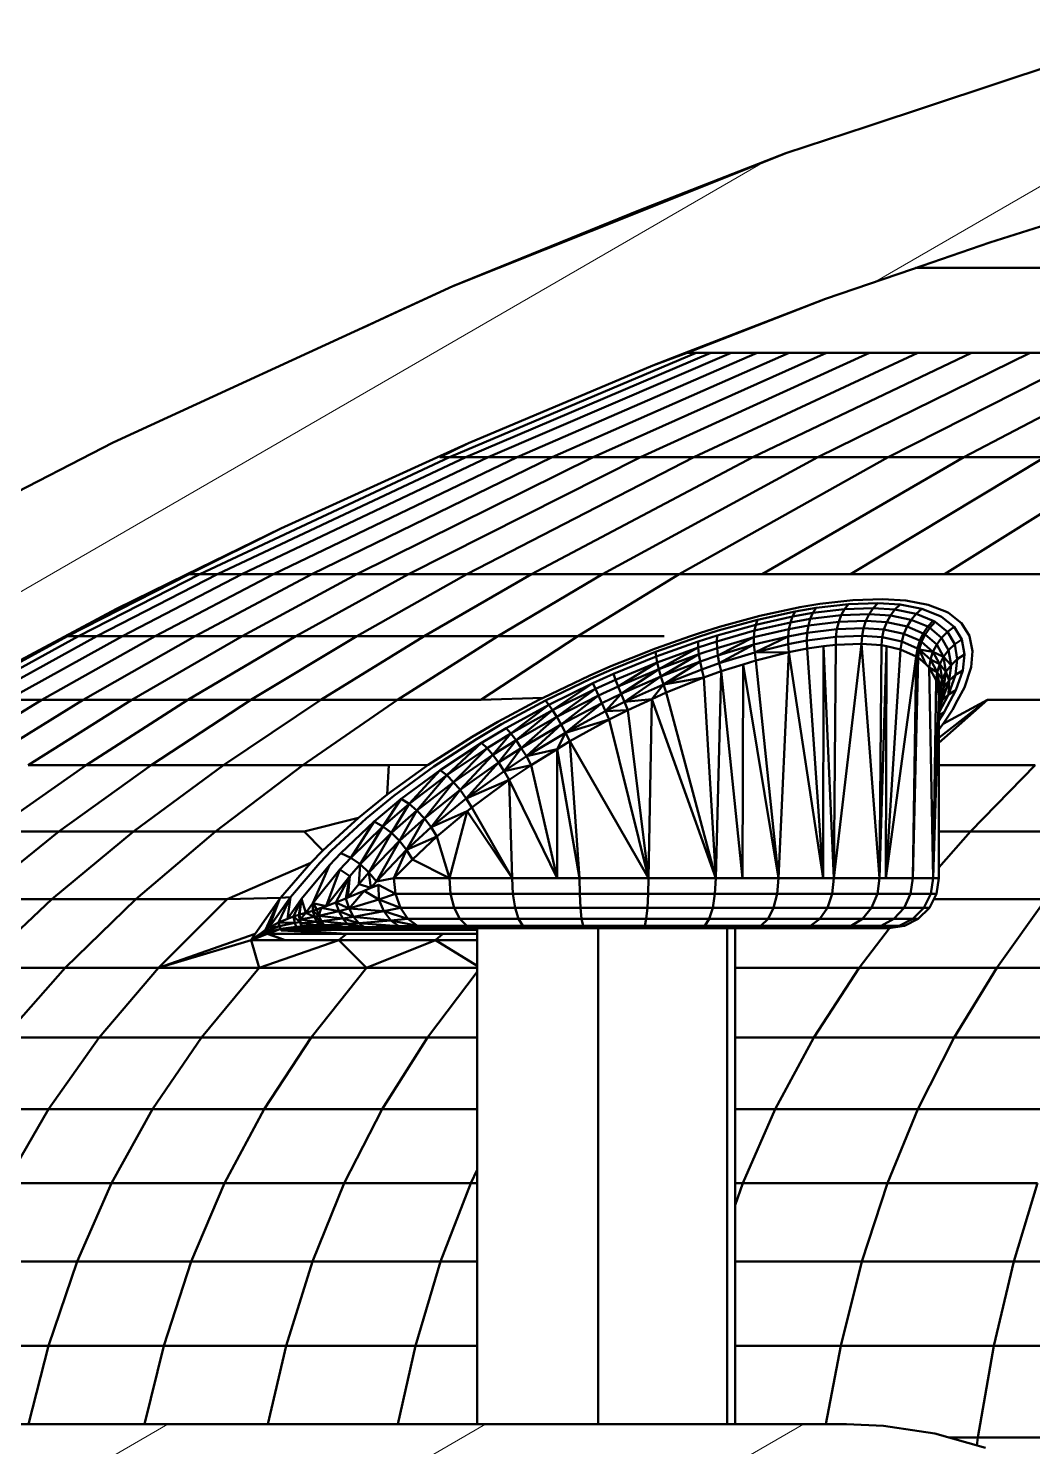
# Model space of a CAD drawing. Header units: millimetres. Extents: x -232 to 1390, y -69 to 653.
# Drawn here: x 107.1 to 127.18, y 326.96 to 355.3 of the extents above; entities that cross this region are included whole.
import ezdxf

# ---------------------------------------------------------------- set-up
doc = ezdxf.new("R2010")
doc.units = ezdxf.units.MM
doc.layers.add('Видимый контур (ГОСТ)', color=7, linetype='Continuous', lineweight=50)
doc.layers.add('Штриховка (ГОСТ)', color=7, linetype='Continuous', lineweight=18)

msp = doc.modelspace()

# ---------------------------------------------------------------- hatches: boundary and pattern name
at = {"layer": 'Штриховка (ГОСТ)'}
h = msp.add_hatch(dxfattribs=at)
h.set_pattern_fill('ANSI31', color=256, scale=25.4, angle=-15, style=0)
h.set_pattern_definition([(30, (0, 0), (-1.5875, 2.74963), [])])
h.paths.add_polyline_path([(243.533, 332.223), (243.621, 332.092), (244.2, 331.053), (244.35, 330.694), (244.424, 330.362), (244.459, 330.201), (244.476, 329.93), (244.444, 329.639), (244.415, 329.363), (244.341, 329.101), (244.264, 328.939), (244.096, 328.587), (243.939, 328.364), (243.892, 328.317), (243.538, 327.96), (243.354, 327.828), (243.316, 327.802), (242.803, 327.553), (242.695, 327.521), (242.542, 327.477), (241.976, 327.412), (214.141, 327.412), (213.094, 327.346), (212.685, 327.269), (212.07, 327.153), (211.36, 326.938), (211.27, 326.9), (210.394, 326.53), (209.949, 326.272), (209.492, 326.008), (208.894, 325.571), (208.748, 325.439), (208.117, 324.866), (207.718, 324.401), (207.439, 324.075), (207.018, 323.464), (206.878, 323.206), (206.519, 322.542), (206.261, 321.88), (206.14, 321.571), (205.946, 320.856), (205.884, 320.468), (205.78, 319.824), (205.741, 319.012), (205.741, 315.86), (205.741, 313.661), (205.741, 312.003), (205.741, 311.233), (205.741, 309.84), (205.741, 308.694), (205.741, 307.715), (205.741, 306.779), (205.741, 305.899), (205.741, 305.113), (205.741, 304.395), (205.741, 303.412), (205.741, 302.731), (205.741, 302.09), (205.741, 301.479), (205.741, 299.59), (205.741, 298.979), (205.741, 298.419), (205.741, 298.386), (205.741, 298.317), (207.245, 298.317), (208.055, 298.317), (208.604, 298.317), (208.741, 298.317), (208.741, 298.633), (208.741, 299.276), (208.741, 301.2), (208.741, 301.843), (208.741, 302.515), (208.741, 303.229), (208.741, 304.234), (208.741, 304.989), (208.741, 305.816), (208.741, 306.744), (208.741, 307.712), (208.741, 308.755), (208.741, 309.986), (208.741, 311.498), (208.741, 312.32), (208.741, 314.166), (208.741, 316.675), (208.741, 320.412), (208.806, 321.131), (208.889, 321.444), (208.966, 321.736), (209.266, 322.393), (209.617, 322.911), (209.924, 323.23), (210.118, 323.432), (210.621, 323.804), (210.746, 323.867), (211.265, 324.13), (211.708, 324.267), (211.863, 324.314), (212.577, 324.408), (212.741, 324.412), (245.612, 324.412), (246.09, 324.45), (246.39, 324.531), (246.693, 324.613), (247.044, 324.775), (247.118, 324.827), (247.559, 325.129), (247.742, 325.308), (247.836, 325.398), (248.204, 325.902), (248.377, 326.247), (248.505, 326.669), (248.558, 326.845), (248.606, 327.228), (248.587, 327.447), (248.53, 328.102), (248.395, 328.543), (248.395, 328.543), (248.095, 329.524), (247.668, 330.545), (247.668, 330.545), (246.948, 332.269), (246.839, 332.45), (246.839, 332.45), (245.777, 334.221), (245.777, 334.221), (245.413, 334.829), (244.542, 335.9), (244.542, 335.9), (243.589, 337.073), (243.127, 337.514), (243.127, 337.514), (241.507, 339.06), (241.507, 339.06), (241.268, 339.288), (239.67, 340.512), (239.67, 340.512), (238.297, 341.564), (237.687, 341.951), (237.687, 341.951), (234.489, 343.979), (233.235, 344.648), (233.235, 344.648), (228.797, 347.019), (228.374, 347.214), (228.374, 347.214), (223.31, 349.546), (223.31, 349.546), (222.149, 350.081), (218.332, 351.61), (218.332, 351.61), (215.485, 352.751), (213.723, 353.335), (213.723, 353.335), (209.929, 354.593), (208.735, 354.96), (208.727, 354.962), (207.511, 355.295), (207.511, 352.19), (208.215, 351.985), (209.019, 351.734), (212.387, 350.657), (212.825, 350.5), (215.603, 349.505), (217.374, 348.8), (219.115, 348.107), (222.324, 346.718), (223.246, 346.319), (226.999, 344.559), (227.345, 344.384), (229.78, 343.144), (230.254, 342.903), (232.115, 341.867), (233.016, 341.365), (234.318, 340.564), (235.347, 339.931), (236.359, 339.237), (237.314, 338.582), (238.21, 337.888), (238.973, 337.298), (239.855, 336.518), (240.374, 336.059), (241.283, 335.123), (241.668, 334.726), (242.503, 333.698), (242.734, 333.414)])
h.paths.add_polyline_path([(124.773, 350.488), (126.323, 351.018), (128.575, 351.734), (129.378, 351.985), (129.955, 352.152), (130.083, 352.19), (130.083, 355.295), (129.915, 355.249), (128.867, 354.962), (128.859, 354.96), (127.665, 354.593), (123.87, 353.338), (123.87, 353.338), (122.243, 352.799), (119.262, 351.609), (119.262, 351.609), (115.59, 350.143), (114.285, 349.543), (114.285, 349.543), (109.22, 347.213), (109.219, 347.213), (108.797, 347.019), (105.902, 345.536), (104.357, 344.653), (104.357, 344.653), (101.684, 343.126), (99.917, 341.938), (99.917, 341.938), (98.302, 340.852), (97.91, 340.532), (97.91, 340.532), (96.094, 339.05), (96.093, 339.05), (95.589, 338.639), (94.481, 337.502), (94.481, 337.502), (93.4, 336.393), (93.042, 335.91), (93.042, 335.91), (91.798, 334.23), (91.798, 334.23), (91.622, 333.993), (90.793, 332.431), (90.793, 332.431), (90.176, 331.266), (89.921, 330.549), (89.921, 330.549), (89.206, 328.54), (89.206, 328.54), (89.096, 328.23), (88.989, 327.614), (88.988, 327.449), (88.987, 327.228), (89.081, 326.666), (89.09, 326.612), (89.217, 326.247), (89.386, 325.941), (89.518, 325.7), (89.758, 325.398), (89.855, 325.312), (90.224, 324.981), (90.474, 324.824), (90.55, 324.775), (91.127, 324.536), (91.2, 324.519), (91.504, 324.45), (91.982, 324.412), (124.853, 324.412), (125.57, 324.347), (125.731, 324.314), (125.885, 324.265), (126.418, 324.093), (126.849, 323.868), (126.973, 323.804), (127.549, 323.367), (127.674, 323.233), (127.976, 322.911), (128.31, 322.407), (128.375, 322.308), (128.627, 321.736), (128.701, 321.443), (128.804, 321.036), (128.853, 320.412), (128.853, 316.9), (128.853, 314.312), (128.853, 312.422), (128.853, 311.605), (128.853, 310.063), (128.853, 308.813), (128.853, 307.756), (128.853, 306.789), (128.853, 305.851), (128.853, 305.016), (128.853, 304.255), (128.853, 303.25), (128.853, 302.531), (128.853, 301.854), (128.853, 301.207), (128.853, 299.283), (128.853, 298.637), (128.853, 298.419), (128.853, 298.317), (129.538, 298.317), (131.853, 298.317), (131.853, 298.389), (131.853, 298.419), (131.853, 298.986), (131.853, 299.601), (131.853, 301.49), (131.853, 302.104), (131.853, 302.749), (131.853, 303.436), (131.853, 304.419), (131.853, 305.143), (131.853, 305.937), (131.853, 306.828), (131.853, 307.762), (131.853, 308.754), (131.853, 309.919), (131.853, 311.34), (131.853, 312.104), (131.853, 313.802), (131.853, 316.069), (131.853, 319.012), (131.788, 320.054), (131.716, 320.469), (131.648, 320.856), (131.354, 321.863), (130.941, 322.819), (130.721, 323.208), (130.576, 323.464), (129.965, 324.318), (129.883, 324.407), (129.258, 325.083), (128.848, 325.442), (128.7, 325.571), (127.842, 326.174), (127.648, 326.277), (126.922, 326.662), (126.325, 326.902), (126.233, 326.938), (125.223, 327.223), (124.91, 327.271), (124.194, 327.379), (123.453, 327.412), (95.618, 327.412), (95.346, 327.427), (94.9, 327.528), (94.79, 327.553), (94.539, 327.657), (94.247, 327.84), (94.056, 327.96), (93.853, 328.141), (93.709, 328.322), (93.498, 328.587), (93.367, 328.825), (93.328, 328.936), (93.179, 329.363), (93.134, 329.631), (93.135, 330.201), (93.17, 330.362), (93.244, 330.694), (93.394, 331.053), (94.063, 332.223), (94.16, 332.393), (95.051, 333.668), (95.082, 333.705), (96.083, 334.9), (96.307, 335.127), (97.272, 336.109), (97.739, 336.538), (99.228, 337.787), (99.377, 337.897), (100.986, 339.085), (101.23, 339.245), (103.063, 340.451), (103.27, 340.573), (105.476, 341.873), (105.78, 342.052), (107.817, 343.138), (108.865, 343.697), (110.252, 344.376), (112.146, 345.304), (115.269, 346.721), (115.903, 347.009), (119.583, 348.559), (120.218, 348.805), (123.034, 349.895)])
h.paths.add_polyline_path([(142.297, 346.317), (140.797, 346.317), (140.797, 346.283), (140.797, 344.875), (140.797, 315.317), (140.846, 315.008), (140.895, 314.699), (141.037, 314.42), (141.179, 314.141), (141.4, 313.92), (141.621, 313.699), (141.9, 313.557), (142.179, 313.415), (142.488, 313.366), (142.797, 313.317), (168.797, 313.317), (194.797, 313.317), (195.106, 313.366), (195.415, 313.415), (195.694, 313.557), (195.973, 313.699), (196.194, 313.92), (196.415, 314.141), (196.557, 314.42), (196.699, 314.699), (196.748, 315.008), (196.797, 315.317), (196.797, 344.875), (196.797, 346.283), (196.797, 346.317), (195.297, 346.317), (193.797, 346.317), (193.797, 346.283), (193.797, 344.895), (193.797, 316.817), (193.785, 316.74), (193.772, 316.662), (193.737, 316.593), (193.701, 316.523), (193.646, 316.468), (193.591, 316.412), (193.521, 316.377), (193.451, 316.341), (193.374, 316.329), (193.297, 316.317), (168.797, 316.317), (144.297, 316.317), (144.22, 316.329), (144.142, 316.341), (144.073, 316.377), (144.003, 316.412), (143.948, 316.468), (143.892, 316.523), (143.857, 316.593), (143.821, 316.662), (143.809, 316.74), (143.797, 316.817), (143.797, 344.895), (143.797, 346.317), (143.628, 346.317)])

# ---------------------------------------------------------------- linework, layer by layer
at = {"layer": 'Видимый контур (ГОСТ)'}
for p, q in [((127.665, 354.593), (123.87, 353.338)), ((123.87, 353.338), (122.243, 352.799)), ((123.87, 353.338), (123.87, 353.338)), ((122.243, 352.799), (119.262, 351.609)), ((122.243, 352.799), (119.304, 351.655)), ((115.59, 350.143), (119.304, 351.655)), ((119.262, 351.609), (115.59, 350.143)), ((119.304, 351.655), (119.262, 351.609)), ((119.262, 351.609), (119.304, 351.655)), ((119.262, 351.609), (119.262, 351.609)), ((126.323, 351.018), (128.575, 351.734)), ((124.773, 350.488), (126.323, 351.018)), ((123.034, 349.895), (124.773, 350.488)), ((124.978, 350.509), (124.833, 350.509)), ((124.978, 350.509), (125.243, 350.509)), ((125.243, 350.509), (125.612, 350.509)), ((126.086, 350.509), (125.612, 350.509)), ((126.662, 350.509), (126.086, 350.509)), ((126.662, 350.509), (127.34, 350.509)), ((115.59, 350.143), (114.285, 349.543)), ((114.338, 349.57), (115.59, 350.143)), ((120.218, 348.805), (123.034, 349.895)), ((123.034, 349.895), (120.274, 348.813)), ((114.285, 349.543), (109.22, 347.213)), ((114.338, 349.57), (113.802, 349.321)), ((114.285, 349.543), (114.285, 349.543)), ((115.523, 346.729), (120.449, 348.813)), ((115.845, 346.729), (120.741, 348.813)), ((116.294, 346.729), (121.148, 348.813)), ((116.87, 346.729), (121.671, 348.813)), ((117.57, 346.729), (122.307, 348.813)), ((118.395, 346.729), (123.055, 348.813)), ((119.34, 346.729), (123.913, 348.813)), ((120.274, 348.813), (119.583, 348.559)), ((119.583, 348.559), (120.218, 348.805)), ((120.449, 348.813), (120.274, 348.813)), ((120.405, 346.729), (124.879, 348.813)), ((120.449, 348.813), (120.741, 348.813)), ((120.741, 348.813), (121.148, 348.813)), ((121.671, 348.813), (121.148, 348.813)), ((121.586, 346.729), (125.952, 348.813)), ((122.307, 348.813), (121.671, 348.813)), ((122.307, 348.813), (123.055, 348.813)), ((122.881, 346.729), (127.127, 348.813)), ((123.055, 348.813), (123.913, 348.813)), ((124.879, 348.813), (123.913, 348.813)), ((124.287, 346.729), (128.402, 348.813)), ((125.952, 348.813), (124.879, 348.813)), ((125.8, 346.729), (129.776, 348.813)), ((125.952, 348.813), (127.127, 348.813)), ((127.127, 348.813), (128.402, 348.813)), ((115.903, 347.009), (119.583, 348.559)), ((109.219, 347.213), (108.797, 347.019)), ((109.22, 347.213), (109.219, 347.213)), ((108.797, 347.019), (105.902, 345.536)), ((115.269, 346.721), (115.903, 347.009)), ((115.903, 347.009), (115.33, 346.729)), ((110.529, 344.389), (115.523, 346.729)), ((110.88, 344.389), (115.845, 346.729)), ((111.371, 344.389), (116.294, 346.729)), ((112.001, 344.389), (116.87, 346.729)), ((112.146, 345.304), (115.269, 346.721)), ((112.768, 344.389), (117.57, 346.729)), ((113.669, 344.389), (118.395, 346.729)), ((114.703, 344.389), (119.34, 346.729)), ((115.523, 346.729), (115.33, 346.729)), ((115.523, 346.729), (115.845, 346.729)), ((115.845, 346.729), (116.294, 346.729)), ((115.868, 344.389), (120.405, 346.729)), ((116.87, 346.729), (116.294, 346.729)), ((117.57, 346.729), (116.87, 346.729)), ((117.16, 344.389), (121.586, 346.729)), ((117.57, 346.729), (118.395, 346.729)), ((118.395, 346.729), (119.34, 346.729)), ((118.577, 344.389), (122.881, 346.729)), ((120.405, 346.729), (119.34, 346.729)), ((120.114, 344.389), (124.287, 346.729)), ((121.586, 346.729), (120.405, 346.729)), ((121.586, 346.729), (122.881, 346.729)), ((121.769, 344.389), (125.8, 346.729)), ((122.881, 346.729), (124.287, 346.729)), ((123.537, 344.389), (127.417, 346.729)), ((125.8, 346.729), (124.287, 346.729)), ((125.414, 344.389), (129.133, 346.729)), ((127.417, 346.729), (125.8, 346.729)), ((110.252, 344.376), (112.146, 345.304)), ((112.146, 345.304), (110.317, 344.389)), ((107.884, 343.151), (110.317, 344.389)), ((108.104, 343.151), (110.529, 344.389)), ((108.47, 343.151), (110.88, 344.389)), ((108.865, 343.697), (110.252, 344.376)), ((108.982, 343.151), (111.371, 344.389)), ((109.638, 343.151), (112.001, 344.389)), ((110.529, 344.389), (110.317, 344.389)), ((110.436, 343.151), (112.768, 344.389)), ((110.529, 344.389), (110.88, 344.389)), ((110.88, 344.389), (111.371, 344.389)), ((112.001, 344.389), (111.371, 344.389)), ((111.375, 343.151), (113.669, 344.389)), ((112.768, 344.389), (112.001, 344.389)), ((112.452, 343.151), (114.703, 344.389)), ((112.768, 344.389), (113.669, 344.389)), ((113.665, 343.151), (115.868, 344.389)), ((113.669, 344.389), (114.703, 344.389)), ((115.868, 344.389), (114.703, 344.389)), ((115.011, 343.151), (117.16, 344.389)), ((117.16, 344.389), (115.868, 344.389)), ((116.487, 343.151), (118.577, 344.389)), ((117.16, 344.389), (118.577, 344.389)), ((118.088, 343.151), (120.114, 344.389)), ((118.577, 344.389), (120.114, 344.389)), ((121.769, 344.389), (120.114, 344.389)), ((123.537, 344.389), (121.769, 344.389)), ((123.537, 344.389), (125.414, 344.389)), ((125.414, 344.389), (127.395, 344.389)), ((107.817, 343.138), (108.865, 343.697)), ((108.865, 343.697), (107.884, 343.151)), ((122.493, 343.727), (121.725, 343.56)), ((122.429, 343.648), (122.846, 343.719)), ((122.523, 343.732), (122.493, 343.727)), ((122.92, 343.799), (122.523, 343.732)), ((122.846, 343.719), (122.783, 343.618)), ((123.416, 343.692), (122.783, 343.618)), ((122.846, 343.719), (123.494, 343.794)), ((123.583, 343.875), (122.92, 343.799)), ((123.416, 343.692), (123.35, 343.572)), ((123.494, 343.794), (123.416, 343.692)), ((123.988, 343.711), (123.416, 343.692)), ((123.494, 343.794), (124.08, 343.813)), ((124.183, 343.895), (123.583, 343.875)), ((123.988, 343.711), (123.909, 343.592)), ((124.08, 343.813), (123.988, 343.711)), ((124.423, 343.683), (123.988, 343.711)), ((124.526, 343.785), (124.08, 343.813)), ((124.641, 343.866), (124.183, 343.895)), ((124.423, 343.683), (124.334, 343.564)), ((124.526, 343.785), (124.423, 343.683)), ((124.848, 343.6), (124.423, 343.683)), ((124.962, 343.701), (124.526, 343.785)), ((125.089, 343.781), (124.641, 343.866)), ((124.962, 343.701), (124.848, 343.6)), ((125.315, 343.562), (124.962, 343.701)), ((125.451, 343.641), (125.089, 343.781)), ((120.888, 343.265), (121.678, 343.483)), ((121.725, 343.56), (120.917, 343.339)), ((122.334, 343.428), (121.618, 343.265)), ((122.376, 343.547), (121.642, 343.383)), ((121.678, 343.483), (121.642, 343.383)), ((121.678, 343.483), (122.429, 343.648)), ((122.334, 343.428), (122.306, 343.294)), ((122.376, 343.547), (122.334, 343.428)), ((122.732, 343.498), (122.334, 343.428)), ((122.429, 343.648), (122.376, 343.547)), ((122.783, 343.618), (122.376, 343.547)), ((122.732, 343.498), (122.695, 343.364)), ((123.299, 343.438), (122.695, 343.364)), ((122.783, 343.618), (122.732, 343.498)), ((123.35, 343.572), (122.732, 343.498)), ((123.299, 343.438), (123.263, 343.293)), ((123.35, 343.572), (123.299, 343.438)), ((123.845, 343.458), (123.299, 343.438)), ((123.909, 343.592), (123.35, 343.572)), ((123.845, 343.458), (123.798, 343.312)), ((123.909, 343.592), (123.845, 343.458)), ((124.26, 343.43), (123.845, 343.458)), ((124.334, 343.564), (123.909, 343.592)), ((124.26, 343.43), (124.205, 343.284)), ((124.334, 343.564), (124.26, 343.43)), ((124.665, 343.347), (124.26, 343.43)), ((124.748, 343.481), (124.334, 343.564)), ((124.748, 343.481), (124.665, 343.347)), ((124.848, 343.6), (124.748, 343.481)), ((125.081, 343.344), (124.748, 343.481)), ((125.19, 343.462), (124.848, 343.6)), ((125.19, 343.462), (125.081, 343.344)), ((125.23, 343.44), (125.12, 343.321)), ((125.23, 343.44), (125.19, 343.462)), ((125.472, 343.24), (125.23, 343.44)), ((125.355, 343.54), (125.315, 343.562)), ((125.606, 343.338), (125.355, 343.54)), ((125.493, 343.618), (125.451, 343.641)), ((125.753, 343.414), (125.493, 343.618)), ((125.841, 343.274), (125.753, 343.414)), ((105.549, 341.879), (107.884, 343.151)), ((105.777, 341.879), (108.104, 343.151)), ((105.78, 342.052), (107.817, 343.138)), ((106.158, 341.879), (108.47, 343.151)), ((106.689, 341.879), (108.982, 343.151)), ((107.37, 341.879), (109.638, 343.151)), ((108.104, 343.151), (107.884, 343.151)), ((108.104, 343.151), (108.47, 343.151)), ((108.199, 341.879), (110.436, 343.151)), ((108.47, 343.151), (108.982, 343.151)), ((109.638, 343.151), (108.982, 343.151)), ((109.174, 341.879), (111.375, 343.151)), ((110.436, 343.151), (109.638, 343.151)), ((110.292, 341.879), (112.452, 343.151)), ((110.436, 343.151), (111.375, 343.151)), ((111.375, 343.151), (112.452, 343.151)), ((111.552, 341.879), (113.665, 343.151)), ((113.665, 343.151), (112.452, 343.151)), ((112.95, 341.879), (115.011, 343.151)), ((115.011, 343.151), (113.665, 343.151)), ((114.482, 341.879), (116.487, 343.151)), ((115.011, 343.151), (116.487, 343.151)), ((116.144, 341.879), (118.088, 343.151)), ((116.487, 343.151), (118.088, 343.151)), ((119.812, 343.151), (118.088, 343.151)), ((119.638, 342.839), (120.497, 343.142)), ((120.335, 343.151), (119.639, 342.908)), ((120.517, 343.215), (120.335, 343.151)), ((120.87, 343.167), (120.488, 343.045)), ((120.497, 343.142), (120.888, 343.265)), ((120.917, 343.339), (120.517, 343.215)), ((121.618, 343.265), (120.863, 343.05)), ((120.87, 343.167), (120.863, 343.05)), ((121.605, 343.131), (120.868, 342.916)), ((121.642, 343.383), (120.87, 343.167)), ((120.885, 342.768), (121.605, 343.131)), ((122.306, 343.294), (121.605, 343.131)), ((121.618, 343.265), (121.605, 343.131)), ((121.605, 343.131), (121.606, 342.984)), ((122.292, 343.148), (121.606, 342.984)), ((121.642, 343.383), (121.618, 343.265)), ((121.62, 342.83), (122.292, 343.148)), ((122.292, 343.148), (122.291, 342.994)), ((122.306, 343.294), (122.292, 343.148)), ((122.672, 343.219), (122.292, 343.148)), ((122.695, 343.364), (122.306, 343.294)), ((122.672, 343.219), (122.664, 343.065)), ((123.244, 343.14), (122.664, 343.065)), ((122.695, 343.364), (122.672, 343.219)), ((123.263, 343.293), (122.672, 343.219)), ((123.244, 343.14), (123.242, 342.983)), ((123.263, 343.293), (123.244, 343.14)), ((123.769, 343.159), (123.244, 343.14)), ((123.798, 343.312), (123.263, 343.293)), ((123.769, 343.159), (123.758, 343.002)), ((123.798, 343.312), (123.769, 343.159)), ((124.168, 343.131), (123.769, 343.159)), ((124.205, 343.284), (123.798, 343.312)), ((124.168, 343.131), (124.152, 342.974)), ((124.205, 343.284), (124.168, 343.131)), ((124.559, 343.047), (124.168, 343.131)), ((124.601, 343.201), (124.205, 343.284)), ((124.601, 343.201), (124.559, 343.047)), ((124.665, 343.347), (124.601, 343.201)), ((124.921, 343.064), (124.601, 343.201)), ((124.991, 343.21), (124.665, 343.347)), ((124.991, 343.21), (124.921, 343.064)), ((125.028, 343.187), (124.957, 343.041)), ((125.081, 343.344), (124.991, 343.21)), ((125.028, 343.187), (124.991, 343.21)), ((125.12, 343.321), (125.028, 343.187)), ((125.258, 342.989), (125.028, 343.187)), ((125.12, 343.321), (125.081, 343.344)), ((125.355, 343.123), (125.12, 343.321)), ((125.355, 343.123), (125.258, 342.989)), ((125.472, 343.24), (125.355, 343.123)), ((125.497, 342.874), (125.355, 343.123)), ((125.606, 343.338), (125.472, 343.24)), ((125.619, 342.991), (125.472, 343.24)), ((125.606, 343.338), (125.76, 343.087)), ((125.914, 343.159), (125.841, 343.274)), ((125.916, 343.151), (125.914, 343.159)), ((125.976, 342.854), (125.916, 343.151)), ((118.767, 342.489), (119.638, 342.839)), ((119.639, 342.908), (119.151, 342.714)), ((119.638, 342.839), (119.649, 342.746)), ((120.488, 343.045), (119.649, 342.746)), ((120.49, 342.928), (119.671, 342.63)), ((119.704, 342.496), (120.49, 342.928)), ((120.488, 343.045), (120.49, 342.928)), ((120.863, 343.05), (120.49, 342.928)), ((120.49, 342.928), (120.504, 342.794)), ((120.868, 342.916), (120.504, 342.794)), ((120.863, 343.05), (120.868, 342.916)), ((120.868, 342.916), (120.885, 342.768)), ((121.606, 342.984), (120.885, 342.768)), ((120.913, 342.612), (121.606, 342.984)), ((121.62, 342.83), (120.913, 342.612)), ((121.606, 342.984), (121.62, 342.83)), ((122.291, 342.994), (121.62, 342.83)), ((122.306, 342.836), (121.62, 342.83)), ((121.62, 342.83), (121.645, 342.67)), ((122.306, 342.836), (121.645, 342.67)), ((122.096, 338.317), (122.306, 342.836)), ((122.664, 343.065), (122.291, 342.994)), ((122.291, 342.994), (122.306, 342.836)), ((122.672, 342.907), (122.306, 342.836)), ((122.306, 342.836), (122.992, 338.317)), ((122.664, 343.065), (122.672, 342.907)), ((122.999, 342.951), (122.672, 342.907)), ((122.992, 338.317), (122.672, 342.907)), ((122.999, 342.951), (122.992, 338.317)), ((123.242, 342.983), (122.999, 342.951)), ((122.999, 342.951), (123.202, 338.317)), ((123.758, 343.002), (123.202, 338.317)), ((123.242, 342.983), (123.202, 338.317)), ((123.758, 343.002), (123.242, 342.983)), ((124.112, 338.317), (123.758, 343.002)), ((124.152, 342.974), (123.758, 343.002)), ((124.112, 338.317), (124.152, 342.974)), ((124.252, 342.952), (124.112, 338.317)), ((124.252, 342.952), (124.152, 342.974)), ((124.252, 342.952), (124.239, 338.317)), ((124.538, 342.89), (124.239, 338.317)), ((124.538, 342.89), (124.252, 342.952)), ((124.559, 343.047), (124.538, 342.89)), ((124.85, 342.75), (124.538, 342.89)), ((124.873, 342.909), (124.559, 343.047)), ((124.873, 342.909), (124.85, 342.75)), ((124.921, 343.064), (124.873, 342.909)), ((124.91, 342.886), (124.873, 342.909)), ((124.91, 342.886), (124.886, 342.728)), ((124.957, 343.041), (124.91, 342.886)), ((124.91, 342.886), (125.183, 342.842)), ((125.038, 342.591), (124.91, 342.886)), ((125.134, 342.686), (124.91, 342.886)), ((124.957, 343.041), (124.921, 343.064)), ((125.183, 342.842), (124.957, 343.041)), ((125.183, 342.842), (125.134, 342.686)), ((125.258, 342.989), (125.183, 342.842)), ((125.183, 342.842), (125.396, 342.74)), ((125.32, 342.593), (125.183, 342.842)), ((125.396, 342.74), (125.258, 342.989)), ((125.497, 342.874), (125.396, 342.74)), ((125.619, 342.991), (125.497, 342.874)), ((125.545, 342.577), (125.497, 342.874)), ((125.76, 343.087), (125.619, 342.991)), ((125.67, 342.692), (125.619, 342.991)), ((125.76, 343.087), (125.816, 342.785)), ((125.945, 342.534), (125.976, 342.854)), ((118.748, 342.553), (118.312, 342.363)), ((119.151, 342.714), (118.748, 342.553)), ((119.649, 342.746), (118.799, 342.398)), ((119.671, 342.63), (118.841, 342.284)), ((118.893, 342.15), (119.671, 342.63)), ((119.649, 342.746), (119.671, 342.63)), ((119.671, 342.63), (119.704, 342.496)), ((120.504, 342.794), (119.704, 342.496)), ((119.746, 342.347), (120.504, 342.794)), ((120.528, 342.647), (119.746, 342.347)), ((119.796, 342.189), (120.528, 342.647)), ((120.504, 342.794), (120.528, 342.647)), ((120.885, 342.768), (120.528, 342.647)), ((120.528, 342.647), (120.563, 342.49)), ((120.913, 342.612), (120.563, 342.49)), ((120.885, 342.768), (120.913, 342.612)), ((120.913, 342.612), (120.951, 342.452)), ((121.391, 342.59), (120.951, 342.452)), ((121.391, 342.59), (121.38, 338.317)), ((121.645, 342.67), (121.391, 342.59)), ((121.391, 342.59), (122.096, 338.317)), ((122.096, 338.317), (121.645, 342.67)), ((124.85, 342.75), (124.239, 338.317)), ((124.783, 338.317), (124.85, 342.75)), ((124.886, 342.728), (124.783, 338.317)), ((124.886, 342.728), (124.85, 342.75)), ((125.038, 342.591), (124.886, 342.728)), ((125.11, 342.526), (125.038, 342.591)), ((125.134, 342.686), (125.11, 342.526)), ((125.134, 342.686), (125.32, 342.593)), ((125.27, 342.435), (125.134, 342.686)), ((125.32, 342.593), (125.27, 342.435)), ((125.396, 342.74), (125.32, 342.593)), ((125.32, 342.593), (125.442, 342.442)), ((125.367, 342.294), (125.32, 342.593)), ((125.396, 342.74), (125.545, 342.577)), ((125.442, 342.442), (125.396, 342.74)), ((125.545, 342.577), (125.442, 342.442)), ((125.506, 342.266), (125.545, 342.577)), ((125.67, 342.692), (125.545, 342.577)), ((125.633, 342.38), (125.67, 342.692)), ((125.816, 342.785), (125.67, 342.692)), ((125.781, 342.47), (125.816, 342.785)), ((118.312, 342.363), (117.391, 341.924)), ((117.442, 341.869), (118.341, 342.301)), ((118.341, 342.301), (118.767, 342.489)), ((118.799, 342.398), (118.383, 342.212)), ((118.841, 342.284), (118.436, 342.099)), ((118.799, 342.398), (118.841, 342.284)), ((118.841, 342.284), (118.893, 342.15)), ((119.704, 342.496), (118.893, 342.15)), ((118.953, 342), (119.704, 342.496)), ((119.746, 342.347), (118.953, 342)), ((119.019, 341.84), (119.746, 342.347)), ((119.704, 342.496), (119.746, 342.347)), ((119.746, 342.347), (119.796, 342.189)), ((120.563, 342.49), (119.796, 342.189)), ((120.607, 342.329), (119.796, 342.189)), ((120.607, 342.329), (119.853, 342.025)), ((120.563, 342.49), (120.607, 342.329)), ((120.951, 342.452), (120.607, 342.329)), ((120.841, 338.317), (120.607, 342.329)), ((120.841, 338.317), (120.951, 342.452)), ((120.951, 342.452), (121.38, 338.317)), ((125.186, 338.317), (125.11, 342.526)), ((125.249, 342.274), (125.11, 342.526)), ((125.11, 342.526), (125.27, 342.435)), ((125.249, 342.274), (125.186, 338.317)), ((125.27, 342.435), (125.249, 342.274)), ((125.304, 341.971), (125.249, 342.274)), ((125.249, 342.274), (125.32, 342.135)), ((125.27, 342.435), (125.367, 342.294)), ((125.32, 342.135), (125.27, 342.435)), ((125.367, 342.294), (125.32, 342.135)), ((125.331, 341.982), (125.367, 342.294)), ((125.442, 342.442), (125.367, 342.294)), ((125.367, 342.294), (125.404, 342.132)), ((125.368, 341.873), (125.506, 342.266)), ((125.404, 342.132), (125.442, 342.442)), ((125.506, 342.266), (125.404, 342.132)), ((125.442, 342.442), (125.506, 342.266)), ((125.495, 341.986), (125.633, 342.38)), ((125.506, 342.266), (125.495, 341.986)), ((125.633, 342.38), (125.506, 342.266)), ((125.781, 342.47), (125.633, 342.38)), ((125.644, 342.072), (125.781, 342.47)), ((125.811, 342.13), (125.945, 342.534)), ((118.383, 342.212), (117.507, 341.784)), ((117.581, 341.673), (118.383, 342.212)), ((118.436, 342.099), (117.581, 341.673)), ((117.663, 341.539), (118.436, 342.099)), ((118.383, 342.212), (118.436, 342.099)), ((118.436, 342.099), (118.498, 341.965)), ((118.893, 342.15), (118.498, 341.965)), ((118.953, 342), (118.566, 341.815)), ((118.639, 341.653), (118.953, 342)), ((118.893, 342.15), (118.953, 342)), ((118.953, 342), (119.019, 341.84)), ((119.796, 342.189), (119.019, 341.84)), ((119.563, 341.892), (119.796, 342.189)), ((119.853, 342.025), (119.563, 341.892)), ((119.796, 342.189), (119.853, 342.025)), ((120.841, 338.317), (119.853, 342.025)), ((125.298, 341.624), (125.495, 341.986)), ((125.299, 341.827), (125.404, 342.132)), ((125.331, 341.982), (125.3, 341.862)), ((125.331, 341.982), (125.3, 341.867)), ((125.32, 342.135), (125.303, 341.955)), ((125.32, 342.135), (125.304, 341.971)), ((125.32, 342.135), (125.331, 341.982)), ((125.404, 342.132), (125.331, 341.982)), ((125.404, 342.132), (125.368, 341.873)), ((125.495, 341.986), (125.368, 341.873)), ((125.644, 342.072), (125.406, 341.632)), ((125.644, 342.072), (125.495, 341.986)), ((125.677, 341.878), (125.811, 342.13)), ((105.231, 340.578), (107.37, 341.879)), ((106.089, 340.578), (108.199, 341.879)), ((107.37, 341.879), (106.689, 341.879)), ((107.098, 340.578), (109.174, 341.879)), ((108.199, 341.879), (107.37, 341.879)), ((108.199, 341.879), (109.174, 341.879)), ((108.255, 340.578), (110.292, 341.879)), ((109.174, 341.879), (110.292, 341.879)), ((109.559, 340.578), (111.552, 341.879)), ((111.552, 341.879), (110.292, 341.879)), ((111.005, 340.578), (112.95, 341.879)), ((112.95, 341.879), (111.552, 341.879)), ((112.59, 340.578), (114.482, 341.879)), ((112.95, 341.879), (114.482, 341.879)), ((114.482, 341.879), (116.144, 341.879)), ((116.144, 341.879), (117.391, 341.924)), ((117.306, 341.879), (116.489, 341.443)), ((116.563, 341.396), (117.442, 341.869)), ((117.507, 341.784), (116.65, 341.316)), ((116.747, 341.207), (117.507, 341.784)), ((117.391, 341.924), (117.306, 341.879)), ((117.442, 341.869), (117.507, 341.784)), ((117.507, 341.784), (117.581, 341.673)), ((118.498, 341.965), (117.663, 341.539)), ((117.75, 341.387), (118.498, 341.965)), ((118.566, 341.815), (117.75, 341.387)), ((117.839, 341.223), (118.566, 341.815)), ((118.498, 341.965), (118.566, 341.815)), ((118.566, 341.815), (118.639, 341.653)), ((119.019, 341.84), (118.639, 341.653)), ((119.563, 341.892), (119.019, 341.84)), ((119.019, 341.84), (119.088, 341.674)), ((119.563, 341.892), (119.088, 341.674)), ((119.496, 338.317), (119.563, 341.892)), ((119.563, 341.892), (120.841, 338.317)), ((125.186, 338.317), (125.304, 341.971)), ((125.368, 341.873), (125.298, 341.668)), ((125.298, 341.743), (125.368, 341.873)), ((125.368, 341.873), (125.298, 341.778)), ((125.298, 341.784), (125.303, 338.317)), ((125.299, 341.025), (126.271, 341.879)), ((126.271, 341.879), (125.299, 341.123)), ((125.386, 341.4), (126.271, 341.879)), ((125.574, 341.683), (125.677, 341.878)), ((128.624, 341.879), (126.271, 341.879)), ((116.489, 341.443), (115.973, 341.142)), ((117.581, 341.673), (116.747, 341.207)), ((116.85, 341.073), (117.581, 341.673)), ((117.663, 341.539), (116.85, 341.073)), ((116.954, 340.919), (117.663, 341.539)), ((117.581, 341.673), (117.663, 341.539)), ((117.663, 341.539), (117.75, 341.387)), ((118.639, 341.653), (117.839, 341.223)), ((118.714, 341.486), (117.839, 341.223)), ((118.714, 341.486), (117.925, 341.053)), ((119.088, 341.674), (118.639, 341.653)), ((118.639, 341.653), (118.714, 341.486)), ((119.088, 341.674), (118.714, 341.486)), ((119.496, 338.317), (118.714, 341.486)), ((119.496, 338.317), (119.088, 341.674)), ((125.298, 341.471), (125.406, 341.632)), ((125.406, 341.632), (125.298, 341.572)), ((125.386, 341.4), (125.574, 341.683)), ((115.973, 341.142), (115.097, 340.583)), ((116.06, 341.099), (116.563, 341.396)), ((116.65, 341.316), (116.16, 341.022)), ((116.747, 341.207), (116.27, 340.915)), ((116.385, 340.781), (116.747, 341.207)), ((116.65, 341.316), (116.747, 341.207)), ((116.747, 341.207), (116.85, 341.073)), ((117.75, 341.387), (116.954, 340.919)), ((117.057, 340.753), (117.75, 341.387)), ((117.839, 341.223), (117.057, 340.753)), ((117.671, 340.897), (117.839, 341.223)), ((117.75, 341.387), (117.839, 341.223)), ((117.839, 341.223), (117.925, 341.053)), ((125.298, 341.286), (125.386, 341.4)), ((115.207, 340.549), (116.06, 341.099)), ((116.16, 341.022), (115.331, 340.478)), ((115.464, 340.374), (116.16, 341.022)), ((116.27, 340.915), (115.464, 340.374)), ((115.6, 340.24), (116.27, 340.915)), ((116.16, 341.022), (116.27, 340.915)), ((116.27, 340.915), (116.385, 340.781)), ((116.85, 341.073), (116.385, 340.781)), ((116.5, 340.627), (116.85, 341.073)), ((116.954, 340.919), (116.5, 340.627)), ((116.611, 340.458), (116.954, 340.919)), ((116.85, 341.073), (116.954, 340.919)), ((116.954, 340.919), (117.057, 340.753)), ((117.671, 340.897), (117.057, 340.753)), ((117.671, 340.897), (117.154, 340.579)), ((117.925, 341.053), (117.671, 340.897)), ((117.671, 340.897), (118.119, 338.317)), ((117.671, 340.897), (117.675, 338.317)), ((117.925, 341.053), (119.496, 338.317)), ((117.925, 341.053), (118.119, 338.317)), ((106.37, 339.251), (108.255, 340.578)), ((107.098, 340.578), (108.255, 340.578)), ((107.714, 339.251), (109.559, 340.578)), ((109.559, 340.578), (108.255, 340.578)), ((109.205, 339.251), (111.005, 340.578)), ((111.005, 340.578), (109.559, 340.578)), ((110.84, 339.251), (112.59, 340.578)), ((111.005, 340.578), (112.59, 340.578)), ((112.59, 340.578), (114.311, 340.578)), ((115.097, 340.583), (114.277, 339.99)), ((114.277, 339.99), (114.311, 340.578)), ((114.311, 340.578), (115.097, 340.583)), ((116.385, 340.781), (115.6, 340.24)), ((115.733, 340.084), (116.385, 340.781)), ((116.5, 340.627), (115.733, 340.084)), ((115.856, 339.912), (116.5, 340.627)), ((116.385, 340.781), (116.5, 340.627)), ((116.5, 340.627), (116.611, 340.458)), ((117.057, 340.753), (116.611, 340.458)), ((117.154, 340.579), (116.611, 340.458)), ((117.154, 340.579), (116.712, 340.283)), ((117.057, 340.753), (117.154, 340.579)), ((117.675, 338.317), (117.154, 340.579)), ((127.226, 340.578), (125.299, 340.578)), ((125.931, 339.251), (127.226, 340.578)), ((114.41, 339.967), (115.207, 340.549)), ((115.331, 340.478), (114.557, 339.903)), ((114.713, 339.802), (115.331, 340.478)), ((115.464, 340.374), (114.713, 339.802)), ((114.869, 339.669), (115.464, 340.374)), ((115.331, 340.478), (115.464, 340.374)), ((115.464, 340.374), (115.6, 340.24)), ((116.611, 340.458), (115.856, 339.912)), ((116.712, 340.283), (115.856, 339.912)), ((116.712, 340.283), (115.965, 339.732)), ((116.611, 340.458), (116.712, 340.283)), ((116.712, 340.283), (117.675, 338.317)), ((116.773, 338.317), (116.712, 340.283)), ((115.6, 340.24), (114.869, 339.669)), ((115.019, 339.511), (115.6, 340.24)), ((115.733, 340.084), (115.019, 339.511)), ((115.153, 339.335), (115.733, 340.084)), ((115.6, 340.24), (115.733, 340.084)), ((115.733, 340.084), (115.856, 339.912)), ((114.277, 339.99), (113.703, 339.526)), ((113.852, 339.51), (114.41, 339.967)), ((114.557, 339.903), (114.017, 339.452)), ((114.19, 339.354), (114.557, 339.903)), ((114.713, 339.802), (114.19, 339.354)), ((114.361, 339.222), (114.713, 339.802)), ((114.557, 339.903), (114.713, 339.802)), ((114.713, 339.802), (114.869, 339.669)), ((115.856, 339.912), (115.153, 339.335)), ((115.856, 339.912), (115.965, 339.732)), ((115.965, 339.732), (115.872, 339.655)), ((116.773, 338.317), (115.965, 339.732)), ((112.614, 339.251), (113.703, 339.526)), ((113.162, 338.869), (113.852, 339.51)), ((114.017, 339.452), (113.35, 338.82)), ((113.703, 339.526), (113.4, 339.248)), ((113.546, 338.727), (114.017, 339.452)), ((114.017, 339.452), (114.19, 339.354)), ((114.869, 339.669), (114.361, 339.222)), ((114.522, 339.063), (114.869, 339.669)), ((115.019, 339.511), (114.522, 339.063)), ((114.664, 338.884), (115.019, 339.511)), ((114.869, 339.669), (115.019, 339.511)), ((115.019, 339.511), (115.153, 339.335)), ((115.872, 339.655), (115.153, 339.335)), ((115.872, 339.655), (115.267, 339.15)), ((115.518, 338.317), (115.872, 339.655)), ((115.872, 339.655), (116.773, 338.317)), ((106.039, 337.901), (107.714, 339.251)), ((107.714, 339.251), (106.37, 339.251)), ((107.572, 337.901), (109.205, 339.251)), ((109.205, 339.251), (107.714, 339.251)), ((109.205, 339.251), (110.84, 339.251)), ((109.251, 337.901), (110.84, 339.251)), ((110.84, 339.251), (112.614, 339.251)), ((112.99, 338.872), (112.614, 339.251)), ((113.4, 339.248), (112.99, 338.872)), ((114.19, 339.354), (113.546, 338.727)), ((113.736, 338.596), (114.19, 339.354)), ((114.361, 339.222), (113.736, 338.596)), ((113.911, 338.434), (114.361, 339.222)), ((114.19, 339.354), (114.361, 339.222)), ((114.361, 339.222), (114.522, 339.063)), ((115.153, 339.335), (114.664, 338.884)), ((115.267, 339.15), (114.664, 338.884)), ((115.267, 339.15), (114.779, 338.695)), ((115.153, 339.335), (115.267, 339.15)), ((115.267, 339.15), (115.518, 338.317)), ((125.931, 339.251), (125.301, 339.251)), ((125.303, 338.529), (125.931, 339.251)), ((125.931, 339.251), (128.545, 339.251)), ((112.99, 338.872), (112.749, 338.625)), ((112.928, 338.627), (113.162, 338.869)), ((114.522, 339.063), (113.911, 338.434)), ((114.061, 338.251), (114.522, 339.063)), ((114.664, 338.884), (114.061, 338.251)), ((114.411, 338.317), (114.664, 338.884)), ((114.522, 339.063), (114.664, 338.884)), ((114.664, 338.884), (114.779, 338.695)), ((111.074, 337.901), (112.749, 338.625)), ((112.749, 338.625), (112.141, 337.925)), ((112.342, 337.942), (112.928, 338.627)), ((113.125, 338.581), (112.562, 337.907)), ((112.787, 337.822), (113.125, 338.581)), ((113.35, 338.82), (113.125, 338.581)), ((113.546, 338.727), (113.328, 338.491)), ((113.35, 338.82), (113.546, 338.727)), ((113.736, 338.596), (113.526, 338.36)), ((113.546, 338.727), (113.736, 338.596)), ((113.706, 338.197), (113.736, 338.596)), ((113.736, 338.596), (113.911, 338.434)), ((114.779, 338.695), (114.411, 338.317)), ((114.779, 338.695), (115.518, 338.317)), ((113.328, 338.491), (112.787, 337.822)), ((113.054, 337.763), (113.328, 338.491)), ((113.526, 338.36), (113.054, 337.763)), ((113.25, 337.835), (113.526, 338.36)), ((113.328, 338.491), (113.526, 338.36)), ((113.526, 338.36), (113.451, 337.915)), ((113.491, 337.931), (113.526, 338.36)), ((113.911, 338.434), (113.706, 338.197)), ((113.911, 338.434), (114.061, 338.251)), ((113.951, 338.123), (113.911, 338.434)), ((114.411, 338.317), (114.061, 338.251)), ((114.411, 338.317), (114.444, 338.008)), ((115.518, 338.317), (114.411, 338.317)), ((115.882, 338.317), (115.518, 338.317)), ((115.518, 338.317), (115.543, 338.008)), ((116.773, 338.317), (115.882, 338.317)), ((116.788, 338.008), (116.773, 338.317)), ((117.675, 338.317), (116.773, 338.317)), ((118.119, 338.317), (117.675, 338.317)), ((118.124, 338.008), (118.119, 338.317)), ((119.496, 338.317), (118.119, 338.317)), ((119.496, 338.317), (119.49, 338.008)), ((119.563, 338.317), (119.496, 338.317)), ((120.841, 338.317), (119.563, 338.317)), ((120.826, 338.008), (120.841, 338.317)), ((121.38, 338.317), (120.841, 338.317)), ((122.096, 338.317), (121.38, 338.317)), ((122.071, 338.008), (122.096, 338.317)), ((122.992, 338.317), (122.096, 338.317)), ((123.202, 338.317), (122.992, 338.317)), ((123.169, 338.008), (123.202, 338.317)), ((124.112, 338.317), (123.202, 338.317)), ((124.112, 338.317), (124.072, 338.008)), ((124.239, 338.317), (124.112, 338.317)), ((124.783, 338.317), (124.239, 338.317)), ((124.738, 338.008), (124.783, 338.317)), ((125.013, 338.317), (124.783, 338.317)), ((125.186, 338.317), (125.013, 338.317)), ((125.138, 338.008), (125.186, 338.317)), ((125.297, 338.317), (125.186, 338.317)), ((125.254, 338.008), (125.303, 338.317)), ((125.303, 338.317), (125.297, 338.317)), ((113.706, 338.197), (113.491, 337.931)), ((113.491, 337.931), (113.816, 338.066)), ((113.816, 338.066), (113.514, 337.715)), ((113.951, 338.123), (113.706, 338.197)), ((113.816, 338.066), (113.951, 338.123)), ((114.109, 337.896), (113.816, 338.066)), ((114.061, 338.251), (113.951, 338.123)), ((113.951, 338.123), (114.056, 338.167)), ((114.056, 338.167), (114.103, 338.186)), ((114.103, 338.186), (114.444, 338.008)), ((114.103, 338.186), (114.109, 337.896)), ((114.444, 338.008), (114.109, 337.896)), ((114.444, 338.008), (114.54, 337.729)), ((114.444, 338.008), (115.543, 338.008)), ((115.543, 338.008), (115.615, 337.729)), ((115.543, 338.008), (116.788, 338.008)), ((116.788, 338.008), (116.833, 337.729)), ((116.788, 338.008), (118.124, 338.008)), ((118.124, 338.008), (118.139, 337.729)), ((118.124, 338.008), (119.49, 338.008)), ((119.49, 338.008), (119.475, 337.729)), ((119.49, 338.008), (120.826, 338.008)), ((120.826, 338.008), (120.781, 337.729)), ((120.826, 338.008), (122.071, 338.008)), ((122.071, 338.008), (121.999, 337.729)), ((122.071, 338.008), (123.169, 338.008)), ((123.169, 338.008), (123.073, 337.729)), ((123.169, 338.008), (124.072, 338.008)), ((124.072, 338.008), (123.956, 337.729)), ((124.072, 338.008), (124.738, 338.008)), ((124.738, 338.008), (124.607, 337.729)), ((124.738, 338.008), (125.138, 338.008)), ((125.138, 338.008), (124.998, 337.729)), ((125.254, 338.008), (125.112, 337.729)), ((125.138, 338.008), (125.254, 338.008)), ((107.572, 337.901), (106.039, 337.901)), ((106.121, 336.529), (107.572, 337.901)), ((107.572, 337.901), (109.251, 337.901)), ((107.84, 336.529), (109.251, 337.901)), ((109.251, 337.901), (111.074, 337.901)), ((109.706, 336.529), (111.074, 337.901)), ((111.074, 337.901), (112.141, 337.925)), ((112.124, 337.9), (111.633, 337.208)), ((112.124, 337.9), (111.843, 337.29)), ((112.342, 337.942), (111.911, 337.328)), ((111.911, 337.328), (112.124, 337.9)), ((112.342, 337.942), (112.1, 337.433)), ((112.141, 337.925), (112.124, 337.9)), ((112.141, 337.925), (112.342, 337.942)), ((112.281, 337.506), (112.342, 337.942)), ((112.562, 337.907), (112.281, 337.506)), ((112.562, 337.907), (112.403, 337.556)), ((112.562, 337.907), (112.51, 337.587)), ((112.562, 337.907), (112.52, 337.59)), ((112.651, 337.628), (112.562, 337.907)), ((112.787, 337.822), (112.651, 337.628)), ((112.788, 337.668), (112.787, 337.822)), ((112.866, 337.694), (112.787, 337.822)), ((112.787, 337.822), (113.054, 337.763)), ((112.866, 337.694), (112.952, 337.726)), ((112.952, 337.726), (112.909, 337.564)), ((112.952, 337.726), (113.054, 337.763)), ((112.952, 337.726), (113.31, 337.66)), ((113.054, 337.763), (113.25, 337.835)), ((113.25, 337.835), (113.451, 337.915)), ((113.31, 337.66), (113.25, 337.835)), ((113.25, 337.835), (113.514, 337.715)), ((113.451, 337.915), (113.491, 337.931)), ((113.514, 337.715), (113.451, 337.915)), ((113.514, 337.715), (114.109, 337.896)), ((114.109, 337.896), (114.54, 337.729)), ((114.109, 337.896), (114.207, 337.658)), ((114.54, 337.729), (114.207, 337.658)), ((114.54, 337.729), (114.69, 337.508)), ((114.54, 337.729), (115.615, 337.729)), ((115.615, 337.729), (115.727, 337.508)), ((115.615, 337.729), (116.833, 337.729)), ((116.833, 337.729), (116.902, 337.508)), ((116.833, 337.729), (118.139, 337.729)), ((118.139, 337.729), (118.162, 337.508)), ((118.139, 337.729), (119.475, 337.729)), ((119.475, 337.729), (119.452, 337.508)), ((119.475, 337.729), (120.781, 337.729)), ((120.781, 337.729), (120.712, 337.508)), ((120.781, 337.729), (121.999, 337.729)), ((121.999, 337.729), (121.887, 337.508)), ((121.999, 337.729), (123.073, 337.729)), ((123.073, 337.729), (122.923, 337.508)), ((123.073, 337.729), (123.956, 337.729)), ((123.956, 337.729), (123.775, 337.508)), ((123.956, 337.729), (124.607, 337.729)), ((124.607, 337.729), (124.404, 337.508)), ((124.607, 337.729), (124.998, 337.729)), ((124.998, 337.729), (124.781, 337.508)), ((125.112, 337.729), (124.891, 337.508)), ((124.998, 337.729), (125.112, 337.729)), ((125.2, 337.901), (127.442, 337.901)), ((126.462, 336.529), (127.442, 337.901)), ((112.1, 337.433), (112.281, 337.506)), ((112.281, 337.506), (112.403, 337.556)), ((112.403, 337.556), (112.51, 337.587)), ((112.43, 337.43), (112.403, 337.556)), ((112.403, 337.556), (112.535, 337.441)), ((112.51, 337.587), (112.52, 337.59)), ((112.535, 337.441), (112.51, 337.587)), ((112.534, 337.494), (112.51, 337.587)), ((112.52, 337.59), (112.651, 337.628)), ((112.52, 337.59), (112.534, 337.494)), ((112.651, 337.628), (112.534, 337.494)), ((112.825, 337.547), (112.534, 337.494)), ((112.534, 337.494), (112.869, 337.449)), ((112.534, 337.494), (112.545, 337.444)), ((112.534, 337.494), (112.535, 337.441)), ((112.545, 337.444), (112.55, 337.418)), ((112.869, 337.449), (112.55, 337.418)), ((112.651, 337.628), (112.788, 337.668)), ((112.825, 337.547), (112.651, 337.628)), ((112.788, 337.668), (112.866, 337.694)), ((112.825, 337.547), (112.788, 337.668)), ((112.788, 337.668), (112.909, 337.564)), ((112.825, 337.547), (112.909, 337.564)), ((112.869, 337.449), (112.825, 337.547)), ((112.96, 337.459), (112.825, 337.547)), ((112.909, 337.564), (112.866, 337.694)), ((112.869, 337.449), (112.96, 337.459)), ((112.918, 337.376), (112.869, 337.449)), ((113.016, 337.381), (112.869, 337.449)), ((112.909, 337.564), (113.31, 337.66)), ((112.909, 337.564), (112.96, 337.459)), ((113.388, 337.515), (112.909, 337.564)), ((112.96, 337.459), (113.388, 337.515)), ((112.96, 337.459), (113.016, 337.381)), ((113.478, 337.407), (112.96, 337.459)), ((113.31, 337.66), (113.514, 337.715)), ((113.31, 337.66), (113.388, 337.515)), ((113.601, 337.548), (113.31, 337.66)), ((113.388, 337.515), (113.601, 337.548)), ((113.388, 337.515), (113.478, 337.407)), ((113.706, 337.422), (113.388, 337.515)), ((113.514, 337.715), (113.601, 337.548)), ((114.207, 337.658), (113.514, 337.715)), ((113.601, 337.548), (114.207, 337.658)), ((113.601, 337.548), (113.706, 337.422)), ((114.345, 337.474), (113.601, 337.548)), ((113.706, 337.422), (114.345, 337.474)), ((114.207, 337.658), (114.69, 337.508)), ((114.207, 337.658), (114.345, 337.474)), ((114.69, 337.508), (114.345, 337.474)), ((114.345, 337.474), (114.878, 337.366)), ((114.345, 337.474), (114.509, 337.357)), ((114.69, 337.508), (114.878, 337.366)), ((114.69, 337.508), (115.727, 337.508)), ((115.727, 337.508), (115.868, 337.366)), ((115.727, 337.508), (116.902, 337.508)), ((116.902, 337.508), (116.989, 337.366)), ((116.902, 337.508), (118.162, 337.508)), ((118.162, 337.508), (118.192, 337.366)), ((118.162, 337.508), (119.452, 337.508)), ((119.452, 337.508), (119.422, 337.366)), ((119.452, 337.508), (120.712, 337.508)), ((120.712, 337.508), (120.625, 337.366)), ((120.712, 337.508), (121.887, 337.508)), ((121.887, 337.508), (121.746, 337.366)), ((121.887, 337.508), (122.923, 337.508)), ((122.923, 337.508), (122.735, 337.366)), ((122.923, 337.508), (123.775, 337.508)), ((123.775, 337.508), (123.547, 337.366)), ((123.775, 337.508), (124.404, 337.508)), ((124.404, 337.508), (124.147, 337.366)), ((124.404, 337.508), (124.781, 337.508)), ((124.781, 337.508), (124.508, 337.366)), ((124.891, 337.508), (124.612, 337.366)), ((124.781, 337.508), (124.891, 337.508)), ((109.706, 336.529), (111.633, 337.208)), ((111.559, 337.084), (111.761, 337.23)), ((111.559, 337.084), (111.633, 337.208)), ((111.56, 337.084), (111.856, 337.256)), ((111.761, 337.23), (111.56, 337.084)), ((111.56, 337.083), (111.867, 337.227)), ((111.876, 337.204), (111.56, 337.083)), ((111.761, 337.23), (111.843, 337.29)), ((111.843, 337.29), (111.911, 337.328)), ((111.856, 337.256), (111.843, 337.29)), ((111.856, 337.256), (112.123, 337.361)), ((111.911, 337.328), (111.856, 337.256)), ((111.856, 337.256), (111.867, 337.227)), ((112.142, 337.307), (111.867, 337.227)), ((111.867, 337.227), (111.894, 337.208)), ((111.867, 337.227), (111.876, 337.204)), ((111.894, 337.208), (111.876, 337.204)), ((111.876, 337.204), (112.234, 337.08)), ((111.894, 337.208), (112.142, 337.307)), ((113.46, 337.209), (111.894, 337.208)), ((111.894, 337.208), (112.234, 337.08)), ((111.911, 337.328), (112.1, 337.433)), ((112.123, 337.361), (111.911, 337.328)), ((112.123, 337.361), (112.1, 337.433)), ((112.1, 337.433), (112.43, 337.43)), ((112.123, 337.361), (112.43, 337.43)), ((112.123, 337.361), (112.142, 337.307)), ((112.456, 337.348), (112.142, 337.307)), ((112.142, 337.307), (112.155, 337.273)), ((112.249, 337.285), (112.142, 337.307)), ((112.249, 337.285), (112.155, 337.273)), ((112.155, 337.273), (113.46, 337.209)), ((112.249, 337.285), (112.456, 337.348)), ((112.48, 337.313), (112.249, 337.285)), ((113.632, 337.289), (112.249, 337.285)), ((112.249, 337.285), (113.46, 337.209)), ((112.43, 337.43), (112.535, 337.441)), ((112.43, 337.43), (112.456, 337.348)), ((112.563, 337.349), (112.456, 337.348)), ((112.456, 337.348), (112.48, 337.313)), ((112.48, 337.313), (112.563, 337.349)), ((112.592, 337.317), (112.48, 337.313)), ((112.48, 337.313), (113.632, 337.289)), ((112.535, 337.441), (112.563, 337.349)), ((112.55, 337.418), (112.535, 337.441)), ((112.55, 337.418), (112.918, 337.376)), ((112.55, 337.418), (112.567, 337.362)), ((112.567, 337.362), (112.563, 337.349)), ((112.563, 337.349), (112.592, 337.317)), ((112.584, 337.328), (112.563, 337.349)), ((112.918, 337.376), (112.567, 337.362)), ((112.567, 337.362), (112.969, 337.332)), ((112.567, 337.362), (112.573, 337.351)), ((112.573, 337.351), (112.584, 337.328)), ((112.969, 337.332), (112.584, 337.328)), ((112.584, 337.328), (112.603, 337.317)), ((112.592, 337.317), (112.584, 337.328)), ((112.603, 337.317), (112.592, 337.317)), ((112.592, 337.317), (113.632, 337.289)), ((113.022, 337.317), (112.603, 337.317)), ((112.603, 337.317), (113.632, 337.289)), ((112.918, 337.376), (113.016, 337.381)), ((112.969, 337.332), (112.918, 337.376)), ((113.077, 337.333), (112.918, 337.376)), ((113.077, 337.333), (112.969, 337.332)), ((113.016, 337.381), (113.478, 337.407)), ((113.016, 337.381), (113.077, 337.333)), ((113.578, 337.339), (113.016, 337.381)), ((113.139, 337.317), (113.022, 337.317)), ((113.578, 337.339), (113.077, 337.333)), ((113.077, 337.333), (113.683, 337.317)), ((113.683, 337.317), (113.139, 337.317)), ((113.46, 337.209), (113.306, 337.08)), ((115.388, 337.209), (113.46, 337.209)), ((113.478, 337.407), (113.706, 337.422)), ((113.478, 337.407), (113.578, 337.339)), ((113.824, 337.343), (113.478, 337.407)), ((113.824, 337.343), (113.578, 337.339)), ((113.632, 337.289), (115.555, 337.289)), ((113.948, 337.317), (113.683, 337.317)), ((113.706, 337.422), (113.824, 337.343)), ((114.509, 337.357), (113.706, 337.422)), ((114.509, 337.357), (113.824, 337.343)), ((113.824, 337.343), (114.688, 337.317)), ((114.688, 337.317), (113.948, 337.317)), ((114.878, 337.366), (114.509, 337.357)), ((114.688, 337.317), (114.509, 337.357)), ((115.087, 337.317), (114.688, 337.317)), ((114.878, 337.366), (115.868, 337.366)), ((116.024, 337.317), (115.087, 337.317)), ((115.388, 337.209), (115.24, 337.08)), ((116.076, 337.209), (115.388, 337.209)), ((115.555, 337.289), (116.076, 337.289)), ((115.868, 337.366), (116.024, 337.317)), ((115.868, 337.366), (116.989, 337.366)), ((117.086, 337.317), (116.024, 337.317)), ((116.076, 327.412), (116.076, 337.317)), ((116.989, 337.366), (117.086, 337.317)), ((116.989, 337.366), (118.192, 337.366)), ((118.224, 337.317), (117.086, 337.317)), ((118.192, 337.366), (118.224, 337.317)), ((118.192, 337.366), (119.422, 337.366)), ((119.389, 337.317), (118.224, 337.317)), ((118.492, 327.412), (118.492, 337.317)), ((119.422, 337.366), (119.389, 337.317)), ((120.528, 337.317), (119.389, 337.317)), ((119.422, 337.366), (120.625, 337.366)), ((120.625, 337.366), (120.528, 337.317)), ((121.589, 337.317), (120.528, 337.317)), ((120.625, 337.366), (121.746, 337.366)), ((121.068, 327.412), (121.068, 337.317)), ((121.228, 327.412), (121.228, 337.317)), ((121.746, 337.366), (121.589, 337.317)), ((122.526, 337.317), (121.589, 337.317)), ((121.746, 337.366), (122.735, 337.366)), ((122.735, 337.366), (122.526, 337.317)), ((123.295, 337.317), (122.526, 337.317)), ((122.735, 337.366), (123.547, 337.366)), ((123.547, 337.366), (123.295, 337.317)), ((123.863, 337.317), (123.295, 337.317)), ((123.547, 337.366), (124.147, 337.366)), ((123.712, 336.529), (124.312, 337.318)), ((124.147, 337.366), (123.863, 337.317)), ((124.204, 337.317), (123.863, 337.317)), ((124.147, 337.366), (124.508, 337.366)), ((124.508, 337.366), (124.204, 337.317)), ((124.303, 337.317), (124.204, 337.317)), ((124.612, 337.366), (124.303, 337.317)), ((124.508, 337.366), (124.612, 337.366)), ((109.706, 336.529), (111.555, 337.08)), ((111.56, 337.083), (111.555, 337.08)), ((111.555, 337.08), (111.715, 336.529)), ((111.559, 337.084), (111.56, 337.084)), ((111.56, 337.084), (111.56, 337.083)), ((111.56, 337.083), (112.234, 337.08)), ((111.56, 337.083), (111.56, 337.083)), ((113.306, 337.08), (111.715, 336.529)), ((112.234, 337.08), (113.306, 337.08)), ((113.306, 337.08), (114.362, 337.08)), ((113.861, 336.529), (113.306, 337.08)), ((115.24, 337.08), (113.861, 336.529)), ((114.362, 337.08), (115.24, 337.08)), ((115.24, 337.08), (116.076, 337.08)), ((115.24, 337.08), (116.076, 336.569)), ((106.121, 336.529), (107.84, 336.529)), ((106.614, 335.134), (107.84, 336.529)), ((107.84, 336.529), (109.706, 336.529)), ((108.517, 335.134), (109.706, 336.529)), ((111.715, 336.529), (109.706, 336.529)), ((110.566, 335.134), (111.715, 336.529)), ((113.861, 336.529), (111.715, 336.529)), ((112.756, 335.134), (113.861, 336.529)), ((113.861, 336.529), (116.076, 336.529)), ((115.08, 335.134), (116.076, 336.445)), ((123.712, 336.529), (121.228, 336.529)), ((122.805, 335.134), (123.712, 336.529)), ((123.712, 336.529), (126.462, 336.529)), ((125.61, 335.134), (126.462, 336.529)), ((126.462, 336.529), (129.314, 336.529)), ((106.614, 335.134), (108.517, 335.134)), ((107.504, 333.707), (108.517, 335.134)), ((110.566, 335.134), (108.517, 335.134)), ((109.587, 333.707), (110.566, 335.134)), ((112.756, 335.134), (110.566, 335.134)), ((111.814, 333.707), (112.756, 335.134)), ((112.756, 335.134), (115.08, 335.134)), ((114.177, 333.707), (115.08, 335.134)), ((115.08, 335.134), (116.076, 335.134)), ((122.805, 335.134), (121.228, 335.134)), ((122.032, 333.707), (122.805, 335.134)), ((122.805, 335.134), (125.61, 335.134)), ((124.884, 333.707), (125.61, 335.134)), ((125.61, 335.134), (128.519, 335.134)), ((105.569, 333.707), (107.504, 333.707)), ((106.652, 332.227), (107.504, 333.707)), ((109.587, 333.707), (107.504, 333.707)), ((108.764, 332.227), (109.587, 333.707)), ((111.814, 333.707), (109.587, 333.707)), ((111.021, 332.227), (111.814, 333.707)), ((111.814, 333.707), (114.177, 333.707)), ((113.418, 332.227), (114.177, 333.707)), ((114.177, 333.707), (116.076, 333.707)), ((122.032, 333.707), (121.228, 333.707)), ((121.382, 332.227), (122.032, 333.707)), ((122.032, 333.707), (124.884, 333.707)), ((124.274, 332.227), (124.884, 333.707)), ((124.884, 333.707), (127.842, 333.707)), ((115.947, 332.227), (116.076, 332.49)), ((108.764, 332.227), (106.652, 332.227)), ((108.077, 330.663), (108.764, 332.227)), ((111.021, 332.227), (108.764, 332.227)), ((110.36, 330.663), (111.021, 332.227)), ((111.021, 332.227), (113.418, 332.227)), ((112.783, 330.663), (113.418, 332.227)), ((113.418, 332.227), (115.947, 332.227)), ((115.342, 330.663), (115.947, 332.227)), ((116.076, 332.227), (115.947, 332.227)), ((121.228, 331.784), (121.382, 332.227)), ((121.382, 332.227), (121.228, 332.227)), ((121.382, 332.227), (124.274, 332.227)), ((123.764, 330.663), (124.274, 332.227)), ((124.274, 332.227), (127.273, 332.227)), ((126.797, 330.663), (127.273, 332.227)), ((108.077, 330.663), (105.94, 330.663)), ((107.505, 328.976), (108.077, 330.663)), ((110.36, 330.663), (108.077, 330.663)), ((109.809, 328.976), (110.36, 330.663)), ((110.36, 330.663), (112.783, 330.663)), ((112.256, 328.976), (112.783, 330.663)), ((112.783, 330.663), (115.342, 330.663)), ((114.838, 328.976), (115.342, 330.663)), ((116.076, 330.663), (115.342, 330.663)), ((121.228, 330.663), (123.764, 330.663)), ((123.34, 328.976), (123.764, 330.663)), ((123.764, 330.663), (126.797, 330.663)), ((126.402, 328.976), (126.797, 330.663)), ((129.932, 330.663), (126.797, 330.663)), ((107.505, 328.976), (105.348, 328.976)), ((107.107, 327.412), (107.505, 328.976)), ((109.809, 328.976), (107.505, 328.976)), ((109.427, 327.412), (109.809, 328.976)), ((109.809, 328.976), (112.256, 328.976)), ((111.889, 327.412), (112.256, 328.976)), ((112.256, 328.976), (114.838, 328.976)), ((114.488, 327.412), (114.838, 328.976)), ((116.076, 328.976), (114.838, 328.976)), ((121.228, 328.976), (123.34, 328.976)), ((123.045, 327.412), (123.34, 328.976)), ((123.34, 328.976), (126.402, 328.976)), ((126.079, 327.143), (126.402, 328.976)), ((129.566, 328.976), (126.402, 328.976)), ((123.453, 327.412), (95.618, 327.412)), ((124.194, 327.379), (123.453, 327.412)), ((124.91, 327.271), (124.194, 327.379)), ((125.223, 327.223), (124.91, 327.271)), ((126.233, 326.938), (125.223, 327.223)), ((125.508, 327.143), (126.079, 327.143)), ((126.06, 326.987), (126.079, 327.143)), ((129.268, 327.143), (126.079, 327.143))]:
    msp.add_line(p, q, dxfattribs=at)

doc.saveas('drawing.dxf')
